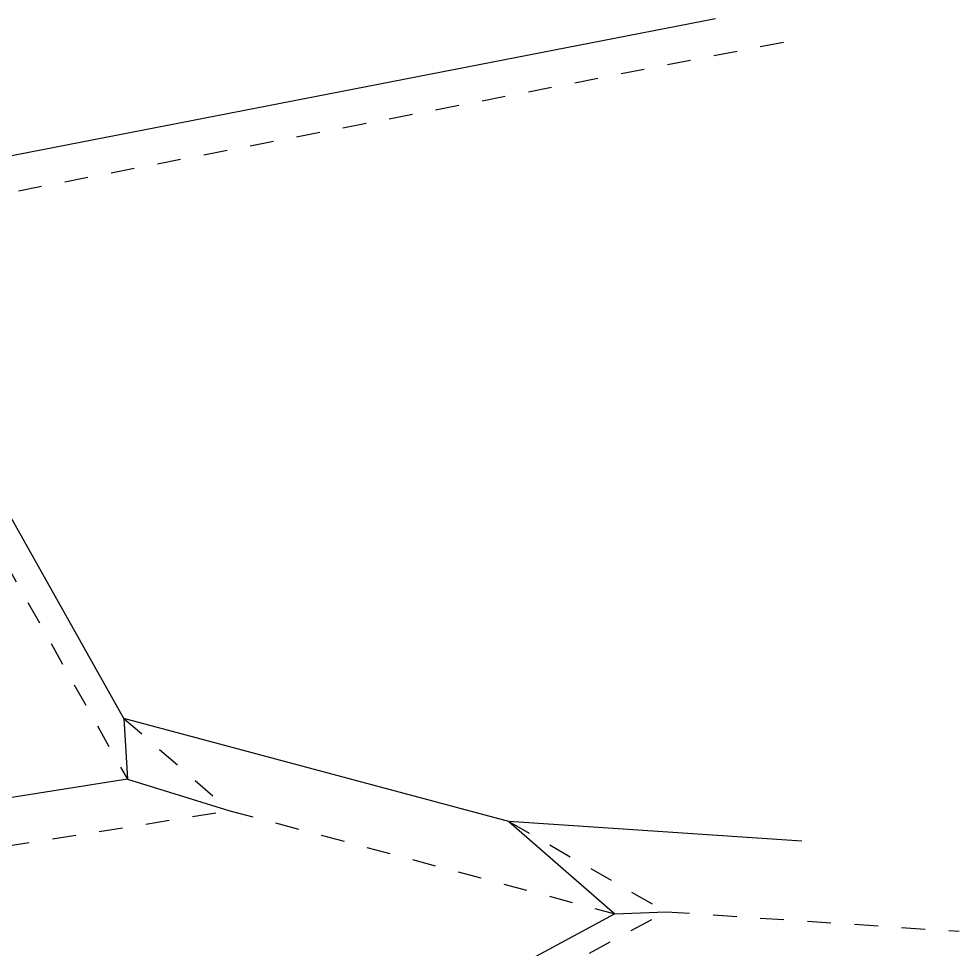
# Model space of a CAD drawing. Extents: x -8 to 221, y -288 to -9.
# Drawn here: x 176.24 to 218.38, y -153.12 to -111.43 of the extents above; entities that cross this region are included whole.
import ezdxf

# ---------------------------------------------------------------- set-up
doc = ezdxf.new("R2010")
doc.units = 0
for name, pattern in [('AI-LINETYPE-129', [2.116667, 1.058333, -1.058333]), ('AI-LINETYPE-142', [2.116667, 1.058333, -1.058333]), ('AI-LINETYPE-215', [2.116667, 1.058333, -1.058333]), ('AI-LINETYPE-216', [2.116667, 1.058333, -1.058333]), ('AI-LINETYPE-246', [2.116667, 1.058333, -1.058333]), ('AI-LINETYPE-247', [2.116667, 1.058333, -1.058333]), ('AI-LINETYPE-464', [2.116667, 1.058333, -1.058333]), ('AI-LINETYPE-465', [2.116667, 1.058333, -1.058333])]:
    doc.linetypes.add(name, pattern=pattern)
doc.layers.add('MOUNTAINLINE', color=7, linetype='CONTINUOUS')
doc.layers.add('VALLEYLINE', color=7, linetype='CONTINUOUS')

# ---------------------------------------------------------------- blocks, each defined once
blk = doc.blocks.new('BLOCK_85')
at = {"layer": 'VALLEYLINE', "color": 29}
blk.add_lwpolyline([(207.464, -111.434), (170.61, -118.597)], dxfattribs=at)
blk = doc.blocks.new('BLOCK_135')
at = {"layer": 'VALLEYLINE', "color": 29}
blk.add_lwpolyline([(211.337, -148.276), (198.199, -147.399)], dxfattribs=at)
blk = doc.blocks.new('BLOCK_136')
at = {"layer": 'VALLEYLINE', "color": 29}
blk.add_lwpolyline([(198.199, -147.399), (180.951, -142.78)], dxfattribs=at)
blk = doc.blocks.new('BLOCK_137')
at = {"layer": 'VALLEYLINE', "color": 29}
blk.add_lwpolyline([(180.951, -142.78), (170.262, -123.785)], dxfattribs=at)
blk = doc.blocks.new('BLOCK_148')
at = {"layer": 'VALLEYLINE', "color": 29}
blk.add_lwpolyline([(181.11, -145.508), (164.794, -148.087)], dxfattribs=at)
blk = doc.blocks.new('BLOCK_211')
at = {"layer": 'VALLEYLINE', "color": 29}
blk.add_lwpolyline([(202.955, -151.537), (177.18, -165.464)], dxfattribs=at)
blk = doc.blocks.new('BLOCK_457')
at = {"layer": 'VALLEYLINE', "color": 29}
blk.add_lwpolyline([(198.199, -147.399), (202.955, -151.537)], dxfattribs=at)
blk = doc.blocks.new('BLOCK_458')
at = {"layer": 'VALLEYLINE', "color": 29}
blk.add_lwpolyline([(180.951, -142.78), (181.11, -145.508)], dxfattribs=at)
blk = doc.blocks.new('BLOCK_470')
at = {"layer": 'VALLEYLINE', "color": 29}
blk.add_lwpolyline([(181.11, -145.508), (185.706, -146.917)], dxfattribs=at)
blk = doc.blocks.new('BLOCK_538')
at = {"layer": 'VALLEYLINE', "color": 29}
blk.add_lwpolyline([(202.955, -151.537), (205.246, -151.443)], dxfattribs=at)
blk = doc.blocks.new('BLOCK_754')
at = {"layer": 'MOUNTAINLINE', "color": 29, "linetype": 'AI-LINETYPE-129'}
blk.add_lwpolyline([(174.145, -119.546), (210.998, -112.383)], dxfattribs=at)
blk = doc.blocks.new('BLOCK_767')
at = {"layer": 'MOUNTAINLINE', "color": 29, "linetype": 'AI-LINETYPE-142'}
blk.add_lwpolyline([(170.421, -126.513), (181.11, -145.508)], dxfattribs=at)
blk = doc.blocks.new('BLOCK_840')
at = {"layer": 'MOUNTAINLINE', "color": 29, "linetype": 'AI-LINETYPE-215'}
blk.add_lwpolyline([(169.391, -149.497), (185.706, -146.917)], dxfattribs=at)
blk = doc.blocks.new('BLOCK_841')
at = {"layer": 'MOUNTAINLINE', "color": 29, "linetype": 'AI-LINETYPE-216'}
blk.add_lwpolyline([(185.706, -146.917), (202.955, -151.537)], dxfattribs=at)
blk = doc.blocks.new('BLOCK_871')
at = {"layer": 'MOUNTAINLINE', "color": 29, "linetype": 'AI-LINETYPE-246'}
blk.add_lwpolyline([(179.471, -165.37), (205.246, -151.443)], dxfattribs=at)
blk = doc.blocks.new('BLOCK_872')
at = {"layer": 'MOUNTAINLINE', "color": 29, "linetype": 'AI-LINETYPE-247'}
blk.add_lwpolyline([(205.246, -151.443), (218.384, -152.319)], dxfattribs=at)
blk = doc.blocks.new('BLOCK_1089')
at = {"layer": 'MOUNTAINLINE', "color": 29, "linetype": 'AI-LINETYPE-464'}
blk.add_lwpolyline([(198.199, -147.399), (205.246, -151.443)], dxfattribs=at)
blk = doc.blocks.new('BLOCK_1090')
at = {"layer": 'MOUNTAINLINE', "color": 29, "linetype": 'AI-LINETYPE-465'}
blk.add_lwpolyline([(180.951, -142.78), (185.706, -146.917)], dxfattribs=at)

msp = doc.modelspace()

# ---------------------------------------------------------------- block references
at = {"layer": 'MOUNTAINLINE'}
for name in ['BLOCK_754', 'BLOCK_767', 'BLOCK_1090', 'BLOCK_840', 'BLOCK_841', 'BLOCK_1089', 'BLOCK_871', 'BLOCK_872']:
    msp.add_blockref(name, (0, 0), dxfattribs=at)
at = {"layer": 'VALLEYLINE'}
for name in ['BLOCK_85', 'BLOCK_137', 'BLOCK_136', 'BLOCK_458', 'BLOCK_148', 'BLOCK_470', 'BLOCK_135', 'BLOCK_457', 'BLOCK_211', 'BLOCK_538']:
    msp.add_blockref(name, (0, 0), dxfattribs=at)

doc.saveas('drawing.dxf')
